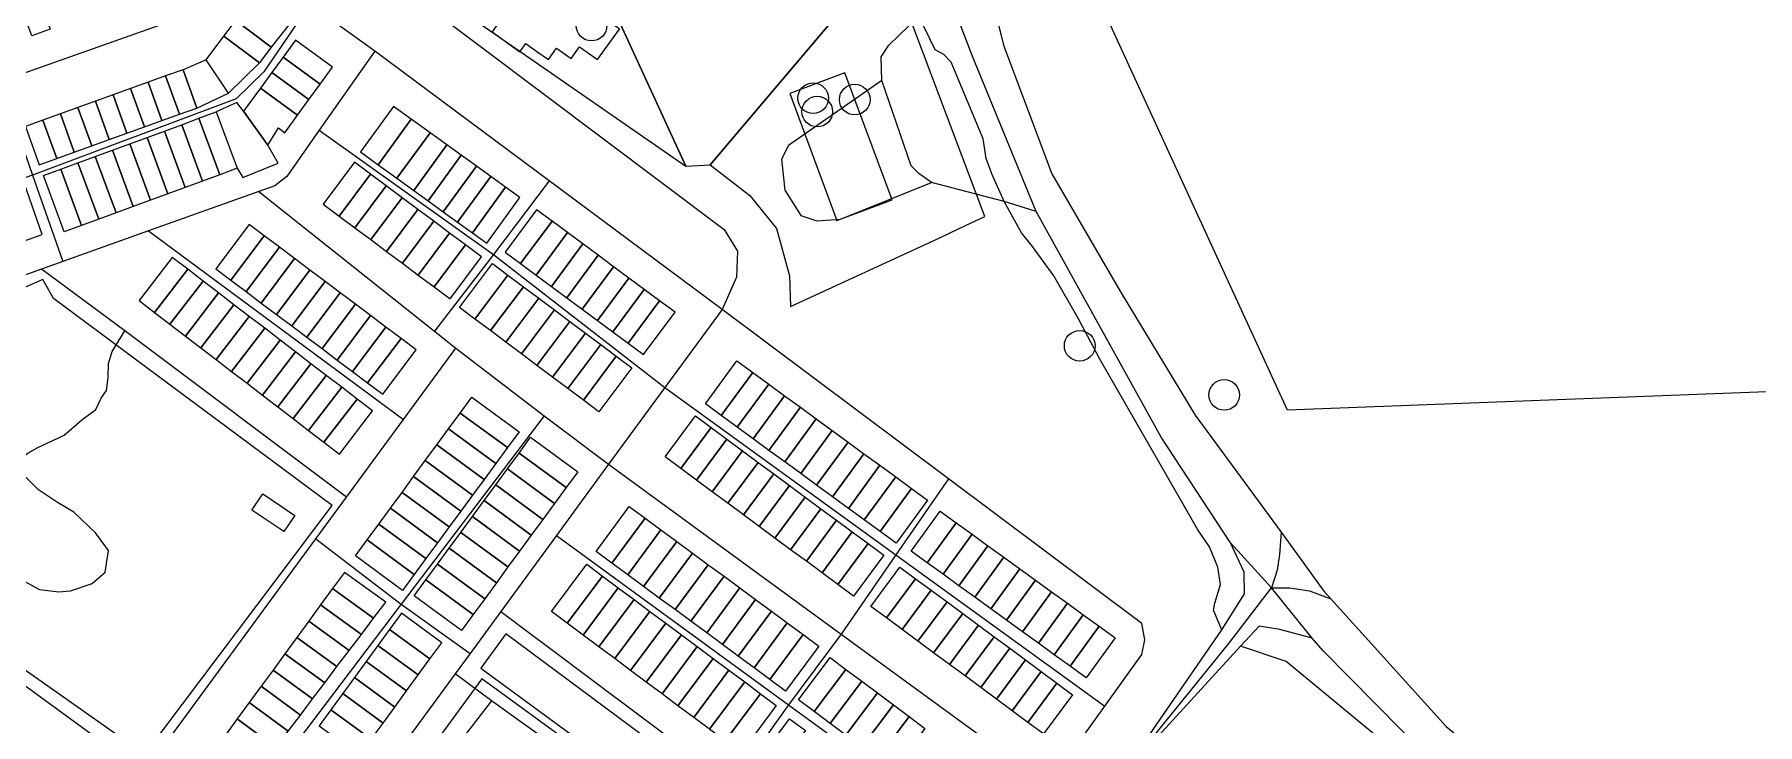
# Model space of a CAD drawing. Header units: metres. Extents: x 11276530 to 11306586, y 355867 to 367650.
# Drawn here: x 11290564 to 11291126, y 359761 to 359987 of the extents above; entities that cross this region are included whole.
import ezdxf

# ---------------------------------------------------------------- set-up
doc = ezdxf.new("R2010")
doc.units = ezdxf.units.M
for name, color, linetype in [('AMENITY', 6, 'Continuous'), ('BUILDING', 8, 'Continuous'), ('HIGHWAY_FOOTWAY', 6, 'Continuous'), ('HIGHWAY_RESIDENTIAL', 7, 'Continuous'), ('HIGHWAY_SECONDARY', 4, 'Continuous'), ('HIGHWAY_SERVICE', 8, 'Continuous'), ('HIGHWAY_TERTIARY', 3, 'Continuous'), ('LANDUSE', 2, 'Continuous'), ('OSM_OTHER', 7, 'Continuous')]:
    doc.layers.add(name, color=color, linetype=linetype)

msp = doc.modelspace()

# ---------------------------------------------------------------- linework, layer by layer
at = {"layer": 'AMENITY'}
for points in [[(11290656.31, 360048.65), (11290656.98, 360042.55), (11290658.81, 360034.88), (11290662.2, 360027.21), (11290667.6, 360019.42), (11290776.76, 359943.72), (11290729.72, 360046.24), (11290714.68, 360045.93), (11290702.72, 360046.24), (11290681.27, 360047.2), (11290656.31, 360048.65)], [(11290844.31, 360007), (11290834.31, 360002.83), (11290784.75, 359944.12), (11290797.66, 359934.13), (11290806.4, 359923.3), (11290810.56, 359907.89), (11290810.99, 359897.89), (11290858.64, 359919.85), (11290869.91, 359925.18), (11290874.28, 359927.25), (11290844.31, 360007)]]:
    msp.add_lwpolyline(points, dxfattribs=at)
for centre in [(11290746.05, 359989.59), (11290818.32, 359965.88), (11290831.89, 359965.43), (11290819.66, 359961.51)]:
    msp.add_circle(centre, 5, dxfattribs=at)
at = {"layer": 'BUILDING'}
for points in [[(11290711.37, 359993.33), (11290715.53, 359990.11), (11290713.67, 359987.53), (11290722.64, 359981.06), (11290724.6, 359983.77), (11290728.25, 359981.14), (11290731.97, 359978.46), (11290734.64, 359982.18), (11290739.36, 359978.8), (11290742.16, 359982.66), (11290747.98, 359978.47), (11290755.13, 359988.38), (11290742.1, 359997.77), (11290745.79, 360002.89), (11290740.38, 360006.79), (11290736.86, 360001.9), (11290724.17, 360010.94), (11290711.37, 359993.33)], [(11290558.28, 360000.5), (11290564.25, 360002.7), (11290569.47, 359988.46), (11290563.5, 359986.28), (11290558.28, 360000.5)], [(11290629.99, 359991.2), (11290634.46, 359996.99), (11290637.18, 359994.95), (11290638.63, 359996.88), (11290647.51, 359990.21), (11290646.07, 359988.28), (11290641.6, 359982.49), (11290629.99, 359991.2)], [(11290626.13, 359986.15), (11290629.99, 359991.2), (11290641.6, 359982.49), (11290637.73, 359977.45), (11290626.13, 359986.15)], [(11290620.32, 359978.43), (11290626.13, 359986.15), (11290637.73, 359977.45), (11290627.68, 359967.55), (11290620.32, 359978.43)], [(11290657.56, 359970.47), (11290661.57, 359975.97), (11290649.45, 359984.8), (11290645.43, 359979.3), (11290657.56, 359970.47)], [(11290611.63, 359960.62), (11290617.35, 359962.68), (11290612.84, 359975.19), (11290607.12, 359973.13), (11290611.63, 359960.62)], [(11290617.35, 359962.68), (11290627.68, 359967.55), (11290620.32, 359978.43), (11290612.84, 359975.19), (11290617.35, 359962.68)], [(11290653.88, 359965.43), (11290657.56, 359970.47), (11290645.43, 359979.3), (11290641.76, 359974.27), (11290653.88, 359965.43)], [(11290600.19, 359956.5), (11290605.9, 359958.56), (11290601.39, 359971.07), (11290595.68, 359969.01), (11290600.19, 359956.5)], [(11290605.9, 359958.56), (11290611.63, 359960.62), (11290607.12, 359973.13), (11290601.39, 359971.07), (11290605.9, 359958.56)], [(11290650.14, 359960.3), (11290653.88, 359965.43), (11290641.76, 359974.27), (11290638.02, 359969.13), (11290650.14, 359960.3)], [(11290810.68, 359967.43), (11290826.08, 359925.99), (11290844.05, 359932.67), (11290828.64, 359974.11), (11290810.68, 359967.43)], [(11290583.04, 359950.32), (11290588.75, 359952.38), (11290584.24, 359964.89), (11290578.53, 359962.83), (11290583.04, 359950.32)], [(11290588.75, 359952.38), (11290594.47, 359954.44), (11290589.96, 359966.94), (11290584.24, 359964.89), (11290588.75, 359952.38)], [(11290594.47, 359954.44), (11290600.19, 359956.5), (11290595.68, 359969.01), (11290589.96, 359966.94), (11290594.47, 359954.44)], [(11290623.65, 359961.39), (11290630.42, 359943), (11290632.27, 359939.98), (11290643.86, 359944.68), (11290640.49, 359950.6), (11290632.56, 359961.66), (11290630.39, 359964.47), (11290623.65, 359961.39)], [(11290646.01, 359954.63), (11290650.14, 359960.3), (11290638.02, 359969.13), (11290632.56, 359961.66), (11290640.49, 359950.6), (11290643.91, 359956.17), (11290646.01, 359954.63)], [(11290565.87, 359944.13), (11290571.59, 359946.19), (11290567.09, 359958.7), (11290561.38, 359956.64), (11290565.87, 359944.13)], [(11290571.59, 359946.19), (11290577.32, 359948.26), (11290572.81, 359960.77), (11290567.09, 359958.7), (11290571.59, 359946.19)], [(11290577.32, 359948.26), (11290583.04, 359950.32), (11290578.53, 359962.83), (11290572.81, 359960.77), (11290577.32, 359948.26)], [(11290612.37, 359957.23), (11290618, 359959.32), (11290624.78, 359940.92), (11290619.14, 359938.85), (11290612.37, 359957.23)], [(11290618, 359959.32), (11290623.65, 359961.39), (11290630.42, 359943), (11290624.78, 359940.92), (11290618, 359959.32)], [(11290670.71, 359948.33), (11290676.47, 359944.16), (11290687.26, 359959.05), (11290681.49, 359963.22), (11290670.71, 359948.33)], [(11290676.47, 359944.16), (11290682.59, 359939.74), (11290693.37, 359954.62), (11290687.26, 359959.05), (11290676.47, 359944.16)], [(11290595.45, 359951), (11290601.09, 359953.08), (11290607.86, 359934.69), (11290602.23, 359932.61), (11290595.45, 359951)], [(11290601.09, 359953.08), (11290606.73, 359955.16), (11290613.51, 359936.77), (11290607.86, 359934.69), (11290601.09, 359953.08)], [(11290606.73, 359955.16), (11290612.37, 359957.23), (11290619.14, 359938.85), (11290613.51, 359936.77), (11290606.73, 359955.16)], [(11290682.59, 359939.74), (11290688.08, 359935.76), (11290698.87, 359950.64), (11290693.37, 359954.62), (11290682.59, 359939.74)], [(11290584.17, 359946.85), (11290589.81, 359948.93), (11290596.59, 359930.54), (11290590.94, 359928.45), (11290584.17, 359946.85)], [(11290589.81, 359948.93), (11290595.45, 359951), (11290602.23, 359932.61), (11290596.59, 359930.54), (11290589.81, 359948.93)], [(11290688.08, 359935.76), (11290692.75, 359932.38), (11290703.53, 359947.26), (11290698.87, 359950.64), (11290688.08, 359935.76)], [(11290692.75, 359932.38), (11290697.69, 359928.8), (11290708.47, 359943.7), (11290703.53, 359947.26), (11290692.75, 359932.38)], [(11290567.25, 359940.62), (11290572.9, 359942.69), (11290579.67, 359924.31), (11290574.03, 359922.22), (11290567.25, 359940.62)], [(11290572.9, 359942.69), (11290578.53, 359944.77), (11290585.31, 359926.38), (11290579.67, 359924.31), (11290572.9, 359942.69)], [(11290578.53, 359944.77), (11290584.17, 359946.85), (11290590.94, 359928.45), (11290585.31, 359926.38), (11290578.53, 359944.77)], [(11290658.54, 359931.29), (11290663.7, 359927.43), (11290673.91, 359941.12), (11290668.74, 359944.98), (11290658.54, 359931.29)], [(11290697.69, 359928.8), (11290702.37, 359925.41), (11290713.15, 359940.31), (11290708.47, 359943.7), (11290697.69, 359928.8)], [(11290561.05, 359919.33), (11290566.89, 359921.39), (11290561.11, 359937.9), (11290555.26, 359935.84), (11290561.05, 359919.33)], [(11290663.7, 359927.43), (11290668.88, 359923.57), (11290679.08, 359937.26), (11290673.91, 359941.12), (11290663.7, 359927.43)], [(11290668.88, 359923.57), (11290674.04, 359919.71), (11290684.25, 359933.4), (11290679.08, 359937.26), (11290668.88, 359923.57)], [(11290702.37, 359925.41), (11290707.18, 359921.93), (11290717.96, 359936.82), (11290713.15, 359940.31), (11290702.37, 359925.41)], [(11290707.18, 359921.93), (11290711.86, 359918.54), (11290722.63, 359933.44), (11290717.96, 359936.82), (11290707.18, 359921.93)], [(11290674.04, 359919.71), (11290679.21, 359915.87), (11290689.43, 359929.56), (11290684.25, 359933.4), (11290674.04, 359919.71)], [(11290623.45, 359910.18), (11290628.4, 359906.47), (11290639.29, 359920.96), (11290634.32, 359924.69), (11290623.45, 359910.18)], [(11290679.21, 359915.87), (11290684.37, 359912.01), (11290694.59, 359925.7), (11290689.43, 359929.56), (11290679.21, 359915.87)], [(11290684.37, 359912.01), (11290689.54, 359908.15), (11290699.76, 359921.84), (11290694.59, 359925.7), (11290684.37, 359912.01)], [(11290717.9, 359915.6), (11290722.91, 359911.89), (11290733.15, 359925.73), (11290728.14, 359929.45), (11290717.9, 359915.6)], [(11290722.91, 359911.89), (11290727.93, 359908.17), (11290738.17, 359922.02), (11290733.15, 359925.73), (11290722.91, 359911.89)], [(11290628.4, 359906.47), (11290633.37, 359902.74), (11290644.24, 359917.24), (11290639.29, 359920.96), (11290628.4, 359906.47)], [(11290689.54, 359908.15), (11290694.71, 359904.29), (11290704.93, 359917.98), (11290699.76, 359921.84), (11290689.54, 359908.15)], [(11290727.93, 359908.17), (11290732.95, 359904.47), (11290743.19, 359918.32), (11290738.17, 359922.02), (11290727.93, 359908.17)], [(11290598.49, 359899.81), (11290603.52, 359895.96), (11290614.32, 359910.05), (11290609.3, 359913.9), (11290598.49, 359899.81)], [(11290633.37, 359902.74), (11290638.32, 359899.02), (11290649.2, 359913.51), (11290644.24, 359917.24), (11290633.37, 359902.74)], [(11290638.32, 359899.02), (11290643.27, 359895.3), (11290654.16, 359909.8), (11290649.2, 359913.51), (11290638.32, 359899.02)], [(11290694.71, 359904.29), (11290699.88, 359900.44), (11290710.1, 359914.13), (11290704.93, 359917.98), (11290694.71, 359904.29)], [(11290732.95, 359904.47), (11290737.96, 359900.76), (11290748.2, 359914.61), (11290743.19, 359918.32), (11290732.95, 359904.47)], [(11290737.96, 359900.76), (11290742.98, 359897.05), (11290753.22, 359910.89), (11290748.2, 359914.61), (11290737.96, 359900.76)], [(11290603.52, 359895.96), (11290608.54, 359892.11), (11290619.34, 359906.2), (11290614.32, 359910.05), (11290603.52, 359895.96)], [(11290643.27, 359895.3), (11290648.24, 359891.58), (11290659.11, 359906.08), (11290654.16, 359909.8), (11290643.27, 359895.3)], [(11290713.73, 359911.92), (11290718.77, 359908.14), (11290708.03, 359893.8), (11290702.99, 359897.58), (11290713.73, 359911.92)], [(11290718.77, 359908.14), (11290723.82, 359904.35), (11290713.08, 359890.01), (11290708.03, 359893.8), (11290718.77, 359908.14)], [(11290742.98, 359897.05), (11290747.99, 359893.34), (11290758.23, 359907.19), (11290753.22, 359910.89), (11290742.98, 359897.05)], [(11290608.54, 359892.11), (11290613.56, 359888.26), (11290624.37, 359902.34), (11290619.34, 359906.2), (11290608.54, 359892.11)], [(11290613.56, 359888.26), (11290618.59, 359884.4), (11290629.39, 359898.48), (11290624.37, 359902.34), (11290613.56, 359888.26)], [(11290648.24, 359891.58), (11290653.19, 359887.86), (11290664.07, 359902.35), (11290659.11, 359906.08), (11290648.24, 359891.58)], [(11290653.19, 359887.86), (11290658.15, 359884.13), (11290669.03, 359898.63), (11290664.07, 359902.35), (11290653.19, 359887.86)], [(11290723.82, 359904.35), (11290728.87, 359900.57), (11290718.12, 359886.23), (11290713.08, 359890.01), (11290723.82, 359904.35)], [(11290747.99, 359893.34), (11290753.01, 359889.63), (11290763.25, 359903.48), (11290758.23, 359907.19), (11290747.99, 359893.34)], [(11290753.01, 359889.63), (11290758.02, 359885.92), (11290768.26, 359899.77), (11290763.25, 359903.48), (11290753.01, 359889.63)], [(11290618.59, 359884.4), (11290623.61, 359880.54), (11290634.41, 359894.64), (11290629.39, 359898.48), (11290618.59, 359884.4)], [(11290658.15, 359884.13), (11290663.11, 359880.41), (11290673.99, 359894.92), (11290669.03, 359898.63), (11290658.15, 359884.13)], [(11290728.87, 359900.57), (11290733.92, 359896.79), (11290723.18, 359882.44), (11290718.12, 359886.23), (11290728.87, 359900.57)], [(11290733.92, 359896.79), (11290738.96, 359893), (11290728.22, 359878.66), (11290723.18, 359882.44), (11290733.92, 359896.79)], [(11290758.02, 359885.92), (11290763.04, 359882.22), (11290773.28, 359896.06), (11290768.26, 359899.77), (11290758.02, 359885.92)], [(11290623.61, 359880.54), (11290628.63, 359876.7), (11290639.44, 359890.78), (11290634.41, 359894.64), (11290623.61, 359880.54)], [(11290628.63, 359876.7), (11290633.67, 359872.84), (11290644.46, 359886.93), (11290639.44, 359890.78), (11290628.63, 359876.7)], [(11290663.11, 359880.41), (11290668.06, 359876.7), (11290678.95, 359891.19), (11290673.99, 359894.92), (11290663.11, 359880.41)], [(11290668.06, 359876.7), (11290673.02, 359872.97), (11290683.9, 359887.47), (11290678.95, 359891.19), (11290668.06, 359876.7)], [(11290738.96, 359893), (11290744.02, 359889.22), (11290733.28, 359874.87), (11290728.22, 359878.66), (11290738.96, 359893)], [(11290633.67, 359872.84), (11290638.69, 359868.99), (11290649.5, 359883.08), (11290644.46, 359886.93), (11290633.67, 359872.84)], [(11290673.02, 359872.97), (11290677.98, 359869.25), (11290688.86, 359883.74), (11290683.9, 359887.47), (11290673.02, 359872.97)], [(11290744.02, 359889.22), (11290749.06, 359885.44), (11290738.32, 359871.09), (11290733.28, 359874.87), (11290744.02, 359889.22)], [(11290749.06, 359885.44), (11290754.11, 359881.65), (11290743.37, 359867.3), (11290738.32, 359871.09), (11290749.06, 359885.44)], [(11290638.69, 359868.99), (11290643.71, 359865.14), (11290654.52, 359879.23), (11290649.5, 359883.08), (11290638.69, 359868.99)], [(11290754.11, 359881.65), (11290759.16, 359877.87), (11290748.41, 359863.52), (11290743.37, 359867.3), (11290754.11, 359881.65)], [(11290793.45, 359880.12), (11290798.64, 359876.34), (11290788.37, 359862.29), (11290783.19, 359866.07), (11290793.45, 359880.12)], [(11290643.71, 359865.14), (11290648.74, 359861.28), (11290659.54, 359875.37), (11290654.52, 359879.23), (11290643.71, 359865.14)], [(11290648.74, 359861.28), (11290653.76, 359857.43), (11290664.57, 359871.51), (11290659.54, 359875.37), (11290648.74, 359861.28)], [(11290798.64, 359876.34), (11290803.82, 359872.55), (11290793.55, 359858.5), (11290788.37, 359862.29), (11290798.64, 359876.34)], [(11290653.76, 359857.43), (11290658.78, 359853.57), (11290669.59, 359867.67), (11290664.57, 359871.51), (11290653.76, 359857.43)], [(11290703.21, 359863.11), (11290707, 359868.29), (11290722.4, 359857), (11290718.6, 359851.82), (11290703.21, 359863.11)], [(11290803.82, 359872.55), (11290809.01, 359868.77), (11290798.73, 359854.72), (11290793.55, 359858.5), (11290803.82, 359872.55)], [(11290809.01, 359868.77), (11290814.18, 359864.99), (11290803.92, 359850.93), (11290798.73, 359854.72), (11290809.01, 359868.77)], [(11290658.78, 359853.57), (11290663.81, 359849.73), (11290674.61, 359863.81), (11290669.59, 359867.67), (11290658.78, 359853.57)], [(11290699.41, 359857.93), (11290703.21, 359863.11), (11290718.6, 359851.82), (11290714.81, 359846.64), (11290699.41, 359857.93)], [(11290814.18, 359864.99), (11290819.36, 359861.2), (11290809.09, 359847.15), (11290803.92, 359850.93), (11290814.18, 359864.99)], [(11290695.62, 359852.76), (11290699.41, 359857.93), (11290714.81, 359846.64), (11290711.01, 359841.46), (11290695.62, 359852.76)], [(11290779.95, 359862.16), (11290785.07, 359858.38), (11290775.18, 359845), (11290770.06, 359848.79), (11290779.95, 359862.16)], [(11290785.07, 359858.38), (11290790.18, 359854.59), (11290780.29, 359841.22), (11290775.18, 359845), (11290785.07, 359858.38)], [(11290819.36, 359861.2), (11290824.55, 359857.42), (11290814.27, 359843.36), (11290809.09, 359847.15), (11290819.36, 359861.2)], [(11290824.55, 359857.42), (11290829.72, 359853.64), (11290819.46, 359839.58), (11290814.27, 359843.36), (11290824.55, 359857.42)], [(11290691.82, 359847.59), (11290695.62, 359852.76), (11290711.01, 359841.46), (11290707.22, 359836.29), (11290691.82, 359847.59)], [(11290722.39, 359850.04), (11290726.18, 359855.22), (11290741.58, 359843.94), (11290737.78, 359838.76), (11290722.39, 359850.04)], [(11290790.18, 359854.59), (11290795.3, 359850.81), (11290785.41, 359837.43), (11290780.29, 359841.22), (11290790.18, 359854.59)], [(11290829.72, 359853.64), (11290834.91, 359849.85), (11290824.64, 359835.79), (11290819.46, 359839.58), (11290829.72, 359853.64)], [(11290688.02, 359842.4), (11290691.82, 359847.59), (11290707.22, 359836.29), (11290703.42, 359831.12), (11290688.02, 359842.4)], [(11290718.59, 359844.87), (11290722.39, 359850.04), (11290737.78, 359838.76), (11290733.99, 359833.58), (11290718.59, 359844.87)], [(11290795.3, 359850.81), (11290800.41, 359847.02), (11290790.53, 359833.65), (11290785.41, 359837.43), (11290795.3, 359850.81)], [(11290800.41, 359847.02), (11290805.53, 359843.24), (11290795.64, 359829.86), (11290790.53, 359833.65), (11290800.41, 359847.02)], [(11290834.91, 359849.85), (11290840.09, 359846.07), (11290829.82, 359832.01), (11290824.64, 359835.79), (11290834.91, 359849.85)], [(11290840.09, 359846.07), (11290845.27, 359842.28), (11290835, 359828.22), (11290829.82, 359832.01), (11290840.09, 359846.07)], [(11290684.23, 359837.23), (11290688.02, 359842.4), (11290703.42, 359831.12), (11290699.62, 359825.94), (11290684.23, 359837.23)], [(11290714.8, 359839.69), (11290718.59, 359844.87), (11290733.99, 359833.58), (11290730.19, 359828.41), (11290714.8, 359839.69)], [(11290805.53, 359843.24), (11290810.64, 359839.45), (11290800.76, 359826.08), (11290795.64, 359829.86), (11290805.53, 359843.24)], [(11290845.27, 359842.28), (11290850.45, 359838.5), (11290840.19, 359824.44), (11290835, 359828.22), (11290845.27, 359842.28)], [(11290680.43, 359832.05), (11290684.23, 359837.23), (11290699.62, 359825.94), (11290695.83, 359820.76), (11290680.43, 359832.05)], [(11290711, 359834.52), (11290714.8, 359839.69), (11290730.19, 359828.41), (11290726.4, 359823.24), (11290711, 359834.52)], [(11290810.64, 359839.45), (11290815.76, 359835.67), (11290805.87, 359822.3), (11290800.76, 359826.08), (11290810.64, 359839.45)], [(11290815.76, 359835.67), (11290820.87, 359831.88), (11290810.99, 359818.51), (11290805.87, 359822.3), (11290815.76, 359835.67)], [(11290850.45, 359838.5), (11290855.63, 359834.72), (11290845.36, 359820.65), (11290840.19, 359824.44), (11290850.45, 359838.5)], [(11290676.64, 359826.87), (11290680.43, 359832.05), (11290695.83, 359820.76), (11290692.03, 359815.59), (11290676.64, 359826.87)], [(11290703.42, 359824.16), (11290707.22, 359829.33), (11290722.6, 359818.05), (11290718.79, 359812.88), (11290703.42, 359824.16)], [(11290707.22, 359829.33), (11290711, 359834.52), (11290726.4, 359823.24), (11290722.6, 359818.05), (11290707.22, 359829.33)], [(11290758.36, 359832.59), (11290763.51, 359828.8), (11290752.7, 359814.11), (11290747.55, 359817.91), (11290758.36, 359832.59)], [(11290820.87, 359831.88), (11290825.99, 359828.1), (11290816.11, 359814.73), (11290810.99, 359818.51), (11290820.87, 359831.88)], [(11290859.8, 359831.07), (11290864.98, 359827.32), (11290855.53, 359814.27), (11290850.34, 359818.02), (11290859.8, 359831.07)], [(11290672.84, 359821.7), (11290676.64, 359826.87), (11290692.03, 359815.59), (11290688.22, 359810.41), (11290672.84, 359821.7)], [(11290699.62, 359818.99), (11290703.42, 359824.16), (11290718.79, 359812.88), (11290715, 359807.7), (11290699.62, 359818.99)], [(11290763.51, 359828.8), (11290768.65, 359825.01), (11290757.84, 359810.32), (11290752.7, 359814.11), (11290763.51, 359828.8)], [(11290768.65, 359825.01), (11290773.81, 359821.21), (11290763, 359806.53), (11290757.84, 359810.32), (11290768.65, 359825.01)], [(11290825.99, 359828.1), (11290831.1, 359824.31), (11290821.22, 359810.94), (11290816.11, 359814.73), (11290825.99, 359828.1)], [(11290831.1, 359824.31), (11290836.22, 359820.53), (11290826.34, 359807.16), (11290821.22, 359810.94), (11290831.1, 359824.31)], [(11290864.98, 359827.32), (11290870.16, 359823.57), (11290860.7, 359810.51), (11290855.53, 359814.27), (11290864.98, 359827.32)], [(11290870.16, 359823.57), (11290875.34, 359819.81), (11290865.89, 359806.76), (11290860.7, 359810.51), (11290870.16, 359823.57)], [(11290669.04, 359816.52), (11290672.84, 359821.7), (11290688.22, 359810.41), (11290684.43, 359805.24), (11290669.04, 359816.52)], [(11290695.83, 359813.8), (11290699.62, 359818.99), (11290715, 359807.7), (11290711.2, 359802.52), (11290695.83, 359813.8)], [(11290773.81, 359821.21), (11290778.96, 359817.41), (11290768.15, 359802.73), (11290763, 359806.53), (11290773.81, 359821.21)], [(11290836.22, 359820.53), (11290841.33, 359816.73), (11290831.45, 359803.38), (11290826.34, 359807.16), (11290836.22, 359820.53)], [(11290875.34, 359819.81), (11290880.53, 359816.05), (11290871.08, 359803), (11290865.89, 359806.76), (11290875.34, 359819.81)], [(11290692.03, 359808.63), (11290695.83, 359813.8), (11290711.2, 359802.52), (11290707.4, 359797.35), (11290692.03, 359808.63)], [(11290744.46, 359813.75), (11290749.62, 359809.91), (11290738.13, 359794.49), (11290732.97, 359798.33), (11290744.46, 359813.75)], [(11290778.96, 359817.41), (11290784.11, 359813.62), (11290773.31, 359798.94), (11290768.15, 359802.73), (11290778.96, 359817.41)], [(11290784.11, 359813.62), (11290789.26, 359809.82), (11290778.45, 359795.15), (11290773.31, 359798.94), (11290784.11, 359813.62)], [(11290846.64, 359812.84), (11290851.76, 359809.05), (11290842.27, 359796.23), (11290837.15, 359800.01), (11290846.64, 359812.84)], [(11290880.53, 359816.05), (11290885.72, 359812.31), (11290876.25, 359799.25), (11290871.08, 359803), (11290880.53, 359816.05)], [(11290885.72, 359812.31), (11290890.89, 359808.55), (11290881.44, 359795.49), (11290876.25, 359799.25), (11290885.72, 359812.31)], [(11290665.46, 359811.1), (11290661.57, 359805.8), (11290674.98, 359796.15), (11290678.96, 359801.43), (11290665.46, 359811.1)], [(11290688.24, 359803.46), (11290692.03, 359808.63), (11290707.4, 359797.35), (11290703.61, 359792.17), (11290688.24, 359803.46)], [(11290749.62, 359809.91), (11290754.77, 359806.06), (11290743.28, 359790.64), (11290738.13, 359794.49), (11290749.62, 359809.91)], [(11290789.26, 359809.82), (11290794.41, 359806.03), (11290783.6, 359791.35), (11290778.45, 359795.15), (11290789.26, 359809.82)], [(11290851.76, 359809.05), (11290856.87, 359805.26), (11290847.39, 359792.44), (11290842.27, 359796.23), (11290851.76, 359809.05)], [(11290890.89, 359808.55), (11290896.08, 359804.79), (11290886.62, 359791.74), (11290881.44, 359795.49), (11290890.89, 359808.55)], [(11290661.57, 359805.8), (11290657.69, 359800.48), (11290670.99, 359790.88), (11290674.98, 359796.15), (11290661.57, 359805.8)], [(11290754.77, 359806.06), (11290759.93, 359802.23), (11290748.44, 359786.81), (11290743.28, 359790.64), (11290754.77, 359806.06)], [(11290759.93, 359802.23), (11290765.08, 359798.38), (11290753.59, 359782.96), (11290748.44, 359786.81), (11290759.93, 359802.23)], [(11290794.41, 359806.03), (11290799.57, 359802.23), (11290788.76, 359787.56), (11290783.6, 359791.35), (11290794.41, 359806.03)], [(11290799.57, 359802.23), (11290804.72, 359798.44), (11290793.91, 359783.77), (11290788.76, 359787.56), (11290799.57, 359802.23)], [(11290856.87, 359805.26), (11290861.99, 359801.48), (11290852.51, 359788.65), (11290847.39, 359792.44), (11290856.87, 359805.26)], [(11290861.99, 359801.48), (11290867.11, 359797.69), (11290857.63, 359784.87), (11290852.51, 359788.65), (11290861.99, 359801.48)], [(11290896.08, 359804.79), (11290901.26, 359801.05), (11290891.81, 359787.99), (11290886.62, 359791.74), (11290896.08, 359804.79)], [(11290901.26, 359801.05), (11290906.44, 359797.29), (11290896.98, 359784.23), (11290891.81, 359787.99), (11290901.26, 359801.05)], [(11290657.69, 359800.48), (11290653.8, 359795.17), (11290667.01, 359785.6), (11290670.99, 359790.88), (11290657.69, 359800.48)], [(11290684.01, 359797.74), (11290680.18, 359792.5), (11290693.33, 359782.88), (11290697.16, 359788.14), (11290684.01, 359797.74)], [(11290765.08, 359798.38), (11290770.23, 359794.55), (11290758.75, 359779.13), (11290753.59, 359782.96), (11290765.08, 359798.38)], [(11290804.72, 359798.44), (11290809.86, 359794.65), (11290799.05, 359779.97), (11290793.91, 359783.77), (11290804.72, 359798.44)], [(11290867.11, 359797.69), (11290872.24, 359793.9), (11290862.75, 359781.08), (11290857.63, 359784.87), (11290867.11, 359797.69)], [(11290906.44, 359797.29), (11290911.63, 359793.53), (11290902.17, 359780.48), (11290896.98, 359784.23), (11290906.44, 359797.29)], [(11290649.92, 359789.86), (11290646.03, 359784.55), (11290659.04, 359775.07), (11290663.02, 359780.34), (11290649.92, 359789.86)], [(11290653.8, 359795.17), (11290649.92, 359789.86), (11290663.02, 359780.34), (11290667.01, 359785.6), (11290653.8, 359795.17)], [(11290680.18, 359792.5), (11290676.35, 359787.26), (11290689.5, 359777.64), (11290693.33, 359782.88), (11290680.18, 359792.5)], [(11290770.23, 359794.55), (11290775.39, 359790.71), (11290763.9, 359775.28), (11290758.75, 359779.13), (11290770.23, 359794.55)], [(11290775.39, 359790.71), (11290780.54, 359786.86), (11290769.05, 359771.44), (11290763.9, 359775.28), (11290775.39, 359790.71)], [(11290809.86, 359794.65), (11290815.02, 359790.85), (11290804.21, 359776.17), (11290799.05, 359779.97), (11290809.86, 359794.65)], [(11290815.02, 359790.85), (11290820.17, 359787.05), (11290809.36, 359772.38), (11290804.21, 359776.17), (11290815.02, 359790.85)], [(11290872.24, 359793.9), (11290877.36, 359790.12), (11290867.86, 359777.3), (11290862.75, 359781.08), (11290872.24, 359793.9)], [(11290877.36, 359790.12), (11290882.48, 359786.33), (11290872.98, 359773.51), (11290867.86, 359777.3), (11290877.36, 359790.12)], [(11290911.63, 359793.53), (11290916.81, 359789.79), (11290907.36, 359776.73), (11290902.17, 359780.48), (11290911.63, 359793.53)], [(11290646.03, 359784.55), (11290642.15, 359779.24), (11290655.05, 359769.79), (11290659.04, 359775.07), (11290646.03, 359784.55)], [(11290676.35, 359787.26), (11290672.52, 359782.01), (11290685.67, 359772.4), (11290689.5, 359777.64), (11290676.35, 359787.26)], [(11290780.54, 359786.86), (11290785.7, 359783.03), (11290774.21, 359767.6), (11290769.05, 359771.44), (11290780.54, 359786.86)], [(11290882.48, 359786.33), (11290887.59, 359782.54), (11290878.1, 359769.72), (11290872.98, 359773.51), (11290882.48, 359786.33)], [(11290642.15, 359779.24), (11290638.26, 359773.93), (11290651.07, 359764.52), (11290655.05, 359769.79), (11290642.15, 359779.24)], [(11290672.52, 359782.01), (11290668.7, 359776.77), (11290681.86, 359767.16), (11290685.67, 359772.4), (11290672.52, 359782.01)], [(11290785.7, 359783.03), (11290790.85, 359779.18), (11290779.36, 359763.76), (11290774.21, 359767.6), (11290785.7, 359783.03)], [(11290790.85, 359779.18), (11290796, 359775.35), (11290784.52, 359759.92), (11290779.36, 359763.76), (11290790.85, 359779.18)], [(11290823.84, 359783.31), (11290829, 359779.45), (11290818.71, 359765.67), (11290813.56, 359769.53), (11290823.84, 359783.31)], [(11290829, 359779.45), (11290834.16, 359775.6), (11290823.88, 359761.82), (11290818.71, 359765.67), (11290829, 359779.45)], [(11290887.59, 359782.54), (11290892.71, 359778.76), (11290883.22, 359765.94), (11290878.1, 359769.72), (11290887.59, 359782.54)], [(11290892.71, 359778.76), (11290897.83, 359774.97), (11290888.34, 359762.15), (11290883.22, 359765.94), (11290892.71, 359778.76)], [(11290638.26, 359773.93), (11290634.38, 359768.61), (11290647.08, 359759.25), (11290651.07, 359764.52), (11290638.26, 359773.93)], [(11290668.7, 359776.77), (11290664.87, 359771.52), (11290678.03, 359761.91), (11290681.86, 359767.16), (11290668.7, 359776.77)], [(11290796, 359775.35), (11290801.16, 359771.5), (11290789.67, 359756.08), (11290784.52, 359759.92), (11290796, 359775.35)], [(11290834.16, 359775.6), (11290839.32, 359771.75), (11290829.03, 359757.96), (11290823.88, 359761.82), (11290834.16, 359775.6)], [(11290897.83, 359774.97), (11290902.95, 359771.18), (11290893.46, 359758.36), (11290888.34, 359762.15), (11290897.83, 359774.97)], [(11290634.38, 359768.61), (11290630.49, 359763.31), (11290643.1, 359753.97), (11290647.08, 359759.25), (11290634.38, 359768.61)], [(11290664.87, 359771.52), (11290661.04, 359766.28), (11290674.2, 359756.67), (11290678.03, 359761.91), (11290664.87, 359771.52)], [(11290801.16, 359771.5), (11290806.31, 359767.67), (11290794.82, 359752.23), (11290789.67, 359756.08), (11290801.16, 359771.5)], [(11290839.32, 359771.75), (11290844.48, 359767.9), (11290834.19, 359754.12), (11290829.03, 359757.96), (11290839.32, 359771.75)], [(11290844.48, 359767.9), (11290849.64, 359764.04), (11290839.35, 359750.26), (11290834.19, 359754.12), (11290844.48, 359767.9)], [(11290630.49, 359763.31), (11290626.61, 359758), (11290639.11, 359748.7), (11290643.1, 359753.97), (11290630.49, 359763.31)], [(11290661.04, 359766.28), (11290657.21, 359761.04), (11290670.37, 359751.43), (11290674.2, 359756.67), (11290661.04, 359766.28)], [(11290810.65, 359763.32), (11290815.81, 359759.47), (11290805.51, 359745.68), (11290800.36, 359749.54), (11290810.65, 359763.32)], [(11290849.64, 359764.04), (11290854.8, 359760.19), (11290844.51, 359746.4), (11290839.35, 359750.26), (11290849.64, 359764.04)]]:
    msp.add_lwpolyline(points, close=True, dxfattribs=at)
at = {"layer": 'HIGHWAY_FOOTWAY'}
for points in [[(11290654.13, 359996.52), (11290639.15, 359974.44), (11290630.09, 359965.65), (11290563.67, 359940.8), (11290495.2, 359916.77)], [(11290858.12, 359981.62), (11290852.85, 359992.71)], [(11290880.58, 359932.19), (11290876.6, 359941.22), (11290874.73, 359946.17), (11290873.83, 359952.64), (11290863.32, 359977.59), (11290860.99, 359980.11), (11290858.12, 359981.62)], [(11290657.24, 359955.41), (11290714.03, 359914.89), (11290769.97, 359871.48)], [(11290951.66, 359792.33), (11290948.93, 359798.79), (11290949.38, 359801.04), (11290951.17, 359807.16), (11290950.37, 359812.83), (11290947.59, 359819.4), (11290943.81, 359825.02), (11290939.48, 359832.63), (11290911.8, 359880.66), (11290904.96, 359893.62), (11290896.88, 359907.94), (11290889.87, 359917.43), (11290886.23, 359921.98), (11290880.58, 359932.19)], [(11290601.56, 359922.55), (11290684.67, 359860.99)], [(11290526.8, 359826.91), (11290540.7, 359830.46), (11290537.3, 359842.49), (11290531.3, 359855.4), (11290532.17, 359858.07), (11290533.8, 359859.35), (11290549.56, 359865.87), (11290556.29, 359847.39), (11290559.76, 359848.24), (11290562.21, 359849.97), (11290565.49, 359851.9), (11290574.02, 359855.84), (11290579.84, 359860.85), (11290584.31, 359864.23), (11290586.08, 359867.98), (11290587.85, 359870.43), (11290588.39, 359874.68), (11290588.47, 359879.24), (11290589.66, 359883.16), (11290593.87, 359889.9)], [(11290769.97, 359871.48), (11290845.33, 359816.84), (11290913.43, 359767.45)], [(11290730.64, 359862.16), (11290683.93, 359800.77), (11290627.3, 359725.91)], [(11290540.7, 359830.46), (11290546.15, 359822.83), (11290550.02, 359818.21), (11290553.46, 359814.17), (11290558.54, 359809.54), (11290566, 359805.52), (11290572.27, 359804.77), (11290576.15, 359805.06), (11290583.17, 359807.46), (11290587.35, 359811.18), (11290588.54, 359818.21), (11290584.21, 359824.03), (11290577.19, 359830.75), (11290571.82, 359833.88), (11290565.69, 359838.06), (11290556.29, 359847.39)], [(11290734.59, 359823.13), (11290810.32, 359767.92), (11290878.61, 359718.14)], [(11291291.1, 359535.94), (11291252.34, 359564.7), (11291150.44, 359641.12), (11291095.6, 359681.02), (11291053.75, 359715.21), (11290997.74, 359761.21), (11290972.65, 359782), (11290957.76, 359786.99)]]:
    msp.add_lwpolyline(points, dxfattribs=at)
at = {"layer": 'HIGHWAY_RESIDENTIAL'}
for points in [[(11290925.49, 359794.47), (11290862.43, 359841.68), (11290788.61, 359896.96), (11290732.24, 359938.9), (11290675.33, 359981.24), (11290654.13, 359996.52), (11290627.1, 360016.04), (11290614.36, 360025.61), (11290588.78, 360044.83)], [(11290285.35, 359874.72), (11290354.48, 359900.06), (11290419.98, 359924.61), (11290484.39, 359947.5), (11290553.18, 359971.38), (11290608.19, 359990.86), (11290612.44, 359994.73), (11290615.83, 359999.61), (11290627.1, 360016.04)], [(11290675.33, 359981.24), (11290657.24, 359955.41), (11290646.7, 359940.35), (11290642.78, 359937.3), (11290637.5, 359935.4), (11290601.56, 359922.55), (11290573.63, 359912.54), (11290566.65, 359910.04), (11290505.29, 359888.06), (11290441.15, 359865.1), (11290374.76, 359841.35), (11290305.73, 359816.62)], [(11290637.5, 359935.4), (11290694.84, 359889.79), (11290701.75, 359884.3), (11290730.64, 359862.16), (11290751.62, 359846.4), (11290827.47, 359790.89), (11290895.02, 359741.69)], [(11290666.13, 359835.69), (11290593.87, 359889.9), (11290566.65, 359910.04)], [(11290788.61, 359896.96), (11290769.97, 359871.48), (11290751.62, 359846.4), (11290734.59, 359823.13), (11290716.42, 359798.32), (11290706.41, 359784.63), (11290701.56, 359778.01), (11290650.84, 359708.72)], [(11290600.17, 359745.69), (11290656.16, 359822.1), (11290666.13, 359835.69), (11290684.67, 359860.99), (11290701.75, 359884.3)], [(11290716.42, 359798.32), (11290791.76, 359741.88), (11290853.23, 359695.78)], [(11290853.23, 359695.78), (11290855.93, 359695.57), (11290858.91, 359695.34), (11290863.99, 359698.02), (11290878.61, 359718.14), (11290895.02, 359741.69), (11290913.43, 359767.45), (11290925.49, 359784.32), (11290926.47, 359789.14), (11290925.49, 359794.47)], [(11290812.36, 359592.54), (11290796.94, 359602.11), (11290772.33, 359620.07), (11290753.82, 359633.57), (11290745.36, 359639.75), (11290725.75, 359654.06), (11290723.38, 359655.79), (11290697.65, 359674.57), (11290650.84, 359708.72), (11290627.3, 359725.91), (11290618.39, 359732.4), (11290600.17, 359745.69), (11290559.91, 359775.08)]]:
    msp.add_lwpolyline(points, dxfattribs=at)
at = {"layer": 'HIGHWAY_SECONDARY'}
for points in [[(11290853.4, 360077.09), (11290877.21, 359995.99), (11290880.44, 359983.19), (11290896.16, 359941.23), (11290918.62, 359902.65), (11290942.93, 359862.37), (11290970.94, 359824.25), (11290984.92, 359804.98), (11290987.22, 359802.44), (11291024.83, 359760.85), (11291112.83, 359688.36), (11291222.52, 359608.01), (11291298.53, 359555.07), (11291324.23, 359539.69), (11291433.11, 359485.76), (11291542.17, 359435.12), (11291594.55, 359399.86), (11291637.35, 359349.88), (11291662.92, 359308.9), (11291688.44, 359247.56), (11291832.53, 358899.46)], [(11291823.78, 358896.41), (11291679.95, 359244.03), (11291654.71, 359304.67), (11291629.91, 359344.42), (11291588.39, 359392.93), (11291537.64, 359427.08), (11291429.14, 359477.45), (11291319.92, 359526.6), (11291303.51, 359534.86), (11291288.39, 359545.65), (11291106.91, 359681.02), (11291018.65, 359751.11), (11290984.63, 359785.46), (11290981.11, 359789.64), (11290967.8, 359806.11), (11290954.41, 359820.79), (11290931.8, 359855.26), (11290891.04, 359928.92), (11290870.14, 359979.84), (11290861.3, 360003.21), (11290841.42, 360074.27)]]:
    msp.add_lwpolyline(points, dxfattribs=at)
at = {"layer": 'HIGHWAY_SERVICE'}
for points in [[(11290532.02, 360030.22), (11290542.99, 359999.73), (11290553.18, 359971.38), (11290563.67, 359940.8), (11290573.63, 359912.54)], [(11290891.04, 359928.92), (11290880.58, 359932.19), (11290856.93, 359938.39), (11290852.82, 359941.33), (11290850.25, 359943.76), (11290840.69, 359971.68), (11290840.46, 359979.34), (11290843.01, 359983.19), (11290852.85, 359992.71), (11290861.3, 360003.21)], [(11290840.69, 359971.68), (11290810.24, 359950.48), (11290808, 359945.99), (11290809.04, 359935.85), (11290814.27, 359927.63), (11290819.49, 359925.85), (11290827.26, 359926.44), (11290856.93, 359938.39)], [(11290732.24, 359938.9), (11290714.03, 359914.89), (11290694.84, 359889.79)], [(11290862.43, 359841.68), (11290845.33, 359816.84), (11290827.47, 359790.89)], [(11290656.16, 359822.1), (11290683.93, 359800.77), (11290706.41, 359784.63)], [(11290827.47, 359790.89), (11290810.32, 359767.92), (11290791.76, 359741.88)]]:
    msp.add_lwpolyline(points, dxfattribs=at)
at = {"layer": 'HIGHWAY_TERTIARY'}
msp.add_lwpolyline([(11290482.67, 359354.69), (11290595.28, 359397.08), (11290690.88, 359435.53), (11290718.22, 359465.3), (11290757.69, 359517.83), (11290812.36, 359592.54), (11290819.76, 359604.51), (11290824.19, 359610.95), (11290866.93, 359671.88), (11290899.09, 359716.78), (11290918.19, 359743.76), (11290953.89, 359787.94), (11290967.8, 359806.11)], dxfattribs=at)
at = {"layer": 'LANDUSE'}
for points in [[(11290776.76, 359943.72), (11290784.75, 359944.12), (11290834.31, 360002.83), (11290844.31, 360007), (11290827.71, 360053.93), (11290816.21, 360059.31), (11290773.22, 360045.87), (11290757.99, 360051.25), (11290729.72, 360046.24), (11290776.76, 359943.72)], [(11290514.2, 359883.55), (11290529.93, 359836.28), (11290543.54, 359791.68), (11290600.35, 359751.81), (11290661.45, 359832.96), (11290570.5, 359900.54), (11290567.04, 359906.72), (11290514.2, 359883.55)], [(11290718.12, 359791.03), (11290709.92, 359779.84), (11290841.59, 359683.24), (11290848.16, 359694.29), (11290718.12, 359791.03)], [(11290710.27, 359776.37), (11290661.77, 359709.94), (11290790.45, 359616.06), (11290809.75, 359601.97), (11290857.46, 359667.36), (11290858.23, 359668.41), (11290710.27, 359776.37)]]:
    msp.add_lwpolyline(points, close=True, dxfattribs=at)
at = {"layer": 'OSM_OTHER'}
for points in [[(11290643.44, 360065.21), (11290643.93, 360045.87), (11290645.42, 360036.17), (11290650.64, 360027.36), (11290789.34, 359923), (11290793.67, 359915.99), (11290793.37, 359907.48), (11290788.61, 359896.96)], [(11291536.99, 360037.51), (11291560.87, 359970.63), (11291551.92, 359909.72), (11291472.49, 359897.78), (11291400.84, 359885.24), (11291228.85, 359873.89), (11290973.02, 359864.05)], [(11290973.02, 359864.05), (11290902.2, 360018.4)], [(11290834.31, 360002.83), (11290784.75, 359944.12), (11290797.66, 359934.13), (11290806.4, 359923.3), (11290810.56, 359907.89), (11290810.99, 359897.89), (11290858.64, 359919.85), (11290869.91, 359925.18)], [(11290635.28, 359831.46), (11290638.85, 359836.77), (11290649.3, 359829.72), (11290645.73, 359824.43), (11290635.28, 359831.46)], [(11290970.94, 359824.25), (11290970.41, 359816.94), (11290969.71, 359811.88), (11290967.8, 359806.11)], [(11290918.19, 359743.76), (11290951.66, 359792.33), (11290959.05, 359804.09), (11290958.89, 359811.16), (11290954.41, 359820.79)], [(11290967.8, 359806.11), (11290973.83, 359806.02), (11290980.27, 359805.13), (11290987.22, 359802.44)], [(11290981.11, 359789.64), (11290970.54, 359792.46), (11290963.76, 359793.6), (11290957.76, 359786.99), (11290918.19, 359743.76)], [(11290843.13, 359674.63), (11290780.39, 359721.04), (11290713.42, 359769.17), (11290701.56, 359778.01)], [(11290713.42, 359769.17), (11290691.47, 359740.83), (11290677.35, 359721.49), (11290675.82, 359718.02), (11290674.6, 359714.51), (11290674.39, 359704.91)]]:
    msp.add_lwpolyline(points, dxfattribs=at)
for centre in [(11290905.26, 359885.06), (11290952.39, 359869.02)]:
    msp.add_circle(centre, 5, dxfattribs=at)

doc.saveas('drawing.dxf')
